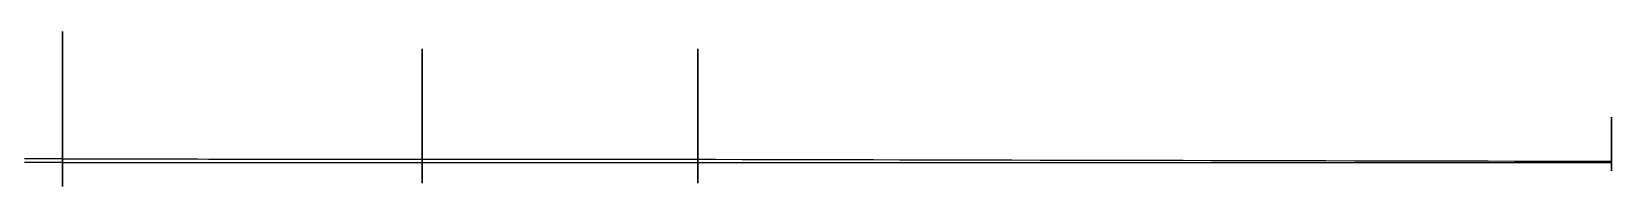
# Model space of a CAD drawing. Header units: metres. Extents: x -0.45 to 0.6, y -0.45 to 0.6.
# Drawn here: x -0.2293 to 0, y -0.4495 to -0.4271 of the extents above; entities that cross this region are included whole.
import ezdxf

# ---------------------------------------------------------------- set-up
doc = ezdxf.new("R2010")
doc.units = ezdxf.units.M

msp = doc.modelspace()

# ---------------------------------------------------------------- linework, layer by layer
at = {"layer": 'LAV-1 main body_Surf[0]_v3', "color": 0}
for points in [[(-0.224784, -0.446094, 0), (-0.224784, -0.446094, 0), (-0.224784, -0.446094, 0), (-0.224784, -0.446094, 0), (-0.224784, -0.446094, 0), (-0.224784, -0.446094, 0), (-0.224784, -0.446094, 0), (-0.224784, -0.446094, 0), (-0.224784, -0.446094, 0), (-0.224784, -0.445353, 0), (-0.224784, -0.445391, 0), (-0.224784, -0.445866, 0), (-0.224784, -0.446655, 0), (-0.224784, -0.447669, 0), (-0.224784, -0.448764, 0), (-0.224784, -0.449546, 0), (-0.224784, -0.445556, 0), (-0.224784, -0.445556, 0), (-0.224784, -0.445556, 0), (-0.224784, -0.445556, 0), (-0.224784, -0.445556, 0), (-0.224784, -0.445556, 0), (-0.224784, -0.445556, 0), (-0.224784, -0.445556, 0), (-0.224784, -0.445556, 0), (-0.224784, -0.445556, 0), (-0.224784, -0.445556, 0), (-0.224784, -0.445556, 0), (-0.224784, -0.445556, 0), (-0.224784, -0.445556, 0), (-0.224784, -0.445556, 0), (-0.224784, -0.445556, 0), (-0.224784, -0.445556, 0), (-0.224784, -0.433209, 0), (-0.224784, -0.428481, 0), (-0.224784, -0.427134, 0), (-0.224784, -0.428722, 0), (-0.224784, -0.432327, 0), (-0.224784, -0.436763, 0), (-0.224784, -0.441441, 0), (-0.224784, -0.446094, 0), (-0.224784, -0.446094, 0), (-0.224784, -0.446094, 0), (-0.224784, -0.446094, 0), (-0.224784, -0.446094, 0), (-0.224784, -0.446094, 0), (-0.224784, -0.446094, 0), (-0.224784, -0.446094, 0), (-0.224784, -0.446094, 0), (-0.224784, -0.446094, 0), (-0.224784, -0.446094, 0), (-0.224784, -0.446094, 0), (-0.224784, -0.446094, 0)], [(-0.224784, -0.446094, 0), (-0.224784, -0.446094, 0), (-0.224784, -0.446094, 0), (-0.224784, -0.446094, 0), (-0.224784, -0.446094, 0), (-0.224784, -0.446094, 0), (-0.224784, -0.446094, 0), (-0.224784, -0.446094, 0), (-0.224784, -0.446094, 0), (-0.224784, -0.443397, 0), (-0.224784, -0.441077, 0), (-0.224784, -0.439096, 0), (-0.224784, -0.437688, 0), (-0.224784, -0.437402, 0), (-0.224784, -0.438623, 0), (-0.224784, -0.441377, 0), (-0.224784, -0.445556, 0), (-0.224784, -0.445556, 0), (-0.224784, -0.445556, 0), (-0.224784, -0.445556, 0), (-0.224784, -0.445556, 0), (-0.224784, -0.445556, 0), (-0.224784, -0.445556, 0), (-0.224784, -0.445556, 0), (-0.224784, -0.445556, 0), (-0.224784, -0.445556, 0), (-0.224784, -0.445556, 0), (-0.224784, -0.445556, 0), (-0.224784, -0.445556, 0), (-0.224784, -0.445556, 0), (-0.224784, -0.445556, 0), (-0.224784, -0.445556, 0), (-0.224784, -0.445556, 0), (-0.224784, -0.441377, 0), (-0.224784, -0.438623, 0), (-0.224784, -0.437402, 0), (-0.224784, -0.437688, 0), (-0.224784, -0.439096, 0), (-0.224784, -0.441077, 0), (-0.224784, -0.443397, 0), (-0.224784, -0.446094, 0), (-0.224784, -0.446094, 0), (-0.224784, -0.446094, 0), (-0.224784, -0.446094, 0), (-0.224784, -0.446094, 0), (-0.224784, -0.446094, 0), (-0.224784, -0.446094, 0), (-0.224784, -0.446094, 0), (-0.224784, -0.446094, 0), (-0.224784, -0.446094, 0), (-0.224784, -0.446094, 0), (-0.224784, -0.446094, 0), (-0.224784, -0.446094, 0)], [(-0.224784, -0.445556, 0), (-0.224784, -0.445556, 0), (-0.224784, -0.445556, 0), (-0.224784, -0.445556, 0), (-0.224784, -0.445556, 0), (-0.224784, -0.445556, 0), (-0.224784, -0.445556, 0), (-0.224784, -0.445556, 0), (-0.224784, -0.445556, 0), (-0.224914, -0.445556, 0), (-0.225045, -0.445556, 0), (-0.225175, -0.445556, 0), (-0.225306, -0.445556, 0), (-0.225436, -0.445556, 0), (-0.225567, -0.445556, 0), (-0.225697, -0.445556, 0), (-0.225827, -0.445556, 0), (-0.227327, -0.445557, 0), (-0.228827, -0.445557, 0), (-0.230327, -0.445558, 0)], [(-0.224784, -0.445556, 0), (-0.224784, -0.445556, 0), (-0.224784, -0.445556, 0), (-0.224784, -0.445556, 0), (-0.224784, -0.445556, 0), (-0.224784, -0.445556, 0), (-0.224784, -0.445556, 0), (-0.224784, -0.445556, 0), (-0.224784, -0.445556, 0), (-0.224914, -0.445556, 0), (-0.225045, -0.445556, 0), (-0.225175, -0.445556, 0), (-0.225306, -0.445556, 0), (-0.225436, -0.445556, 0), (-0.225567, -0.445556, 0), (-0.225697, -0.445556, 0), (-0.225827, -0.445556, 0), (-0.227327, -0.445557, 0), (-0.228827, -0.445557, 0), (-0.230327, -0.445558, 0)], [(-0.224784, -0.445556, 0), (-0.224784, -0.445556, 0), (-0.224784, -0.445556, 0), (-0.224784, -0.445556, 0), (-0.224784, -0.445556, 0), (-0.224784, -0.445556, 0), (-0.224784, -0.445556, 0), (-0.224784, -0.445556, 0), (-0.224784, -0.445556, 0), (-0.224914, -0.445556, 0), (-0.225045, -0.445556, 0), (-0.225175, -0.445556, 0), (-0.225306, -0.445556, 0), (-0.225436, -0.445556, 0), (-0.225567, -0.445556, 0), (-0.225697, -0.445556, 0), (-0.225827, -0.445556, 0), (-0.227327, -0.445557, 0), (-0.228827, -0.445557, 0), (-0.230327, -0.445558, 0)], [(-0.224784, -0.446094, 0), (-0.224784, -0.446094, 0), (-0.224784, -0.446094, 0), (-0.224784, -0.446094, 0), (-0.224784, -0.446094, 0), (-0.224784, -0.446094, 0), (-0.224784, -0.446094, 0), (-0.224784, -0.446094, 0), (-0.224784, -0.446094, 0), (-0.224914, -0.446094, 0), (-0.225045, -0.446094, 0), (-0.225175, -0.446094, 0), (-0.225306, -0.446094, 0), (-0.225436, -0.446094, 0), (-0.225567, -0.446094, 0), (-0.225697, -0.446094, 0), (-0.225827, -0.446094, 0), (-0.227327, -0.446094, 0), (-0.228827, -0.446094, 0), (-0.230327, -0.446094, 0)], [(-0.224784, -0.446094, 0), (-0.224784, -0.446094, 0), (-0.224784, -0.446094, 0), (-0.224784, -0.446094, 0), (-0.224784, -0.446094, 0), (-0.224784, -0.446094, 0), (-0.224784, -0.446094, 0), (-0.224784, -0.446094, 0), (-0.224784, -0.446094, 0), (-0.224914, -0.446094, 0), (-0.225045, -0.446094, 0), (-0.225175, -0.446094, 0), (-0.225306, -0.446094, 0), (-0.225436, -0.446094, 0), (-0.225567, -0.446094, 0), (-0.225697, -0.446094, 0), (-0.225827, -0.446094, 0), (-0.227327, -0.446094, 0), (-0.228827, -0.446094, 0), (-0.230327, -0.446094, 0)], [(-0.224784, -0.446094, 0), (-0.224784, -0.446094, 0), (-0.224784, -0.446094, 0), (-0.224784, -0.446094, 0), (-0.224784, -0.446094, 0), (-0.224784, -0.446094, 0), (-0.224784, -0.446094, 0), (-0.224784, -0.446094, 0), (-0.224784, -0.446094, 0), (-0.224914, -0.446094, 0), (-0.225045, -0.446094, 0), (-0.225175, -0.446094, 0), (-0.225306, -0.446094, 0), (-0.225436, -0.446094, 0), (-0.225567, -0.446094, 0), (-0.225697, -0.446094, 0), (-0.225827, -0.446094, 0), (-0.227327, -0.446094, 0), (-0.228827, -0.446094, 0), (-0.230327, -0.446094, 0)], [(-0.224784, -0.446094, 0), (-0.224784, -0.446094, 0), (-0.224784, -0.446094, 0), (-0.224784, -0.446094, 0), (-0.224784, -0.446094, 0), (-0.224784, -0.446094, 0), (-0.224784, -0.446094, 0), (-0.224784, -0.446094, 0), (-0.224784, -0.446094, 0), (-0.224914, -0.446094, 0), (-0.225045, -0.446094, 0), (-0.225175, -0.446094, 0), (-0.225306, -0.446094, 0), (-0.225436, -0.446094, 0), (-0.225567, -0.446094, 0), (-0.225697, -0.446094, 0), (-0.225827, -0.446094, 0), (-0.227327, -0.446094, 0), (-0.228827, -0.446094, 0), (-0.230327, -0.446094, 0)]]:
    msp.add_polyline3d(points, dxfattribs=at)
at = {"layer": 'LAV-1 main body_Surf[1]_v3', "color": 0}
for points in [[(-0.224784, -0.446094, 0), (-0.224784, -0.446094, 0), (-0.224784, -0.446094, 0), (-0.224784, -0.446094, 0), (-0.224784, -0.446094, 0), (-0.224784, -0.446094, 0), (-0.224784, -0.446094, 0), (-0.224784, -0.446094, 0), (-0.224784, -0.446094, 0), (-0.224784, -0.445353, 0), (-0.224784, -0.445391, 0), (-0.224784, -0.445866, 0), (-0.224784, -0.446655, 0), (-0.224784, -0.447669, 0), (-0.224784, -0.448764, 0), (-0.224784, -0.449546, 0), (-0.224784, -0.445556, 0), (-0.224784, -0.445556, 0), (-0.224784, -0.445556, 0), (-0.224784, -0.445556, 0), (-0.224784, -0.445556, 0), (-0.224784, -0.445556, 0), (-0.224784, -0.445556, 0), (-0.224784, -0.445556, 0), (-0.224784, -0.445556, 0), (-0.224784, -0.445556, 0), (-0.224784, -0.445556, 0), (-0.224784, -0.445556, 0), (-0.224784, -0.445556, 0), (-0.224784, -0.445556, 0), (-0.224784, -0.445556, 0), (-0.224784, -0.445556, 0), (-0.224784, -0.445556, 0), (-0.224784, -0.433209, 0), (-0.224784, -0.428481, 0), (-0.224784, -0.427134, 0), (-0.224784, -0.428722, 0), (-0.224784, -0.432327, 0), (-0.224784, -0.436763, 0), (-0.224784, -0.441441, 0), (-0.224784, -0.446094, 0), (-0.224784, -0.446094, 0), (-0.224784, -0.446094, 0), (-0.224784, -0.446094, 0), (-0.224784, -0.446094, 0), (-0.224784, -0.446094, 0), (-0.224784, -0.446094, 0), (-0.224784, -0.446094, 0), (-0.224784, -0.446094, 0), (-0.224784, -0.446094, 0), (-0.224784, -0.446094, 0), (-0.224784, -0.446094, 0), (-0.224784, -0.446094, 0)], [(-0.17261, -0.446094, 0), (-0.17261, -0.446094, 0), (-0.17261, -0.446094, 0), (-0.17261, -0.446094, 0), (-0.17261, -0.446094, 0), (-0.17261, -0.446094, 0), (-0.17261, -0.446094, 0), (-0.17261, -0.446094, 0), (-0.17261, -0.446094, 0), (-0.17261, -0.44545, 0), (-0.17261, -0.445483, 0), (-0.17261, -0.445895, 0), (-0.17261, -0.446582, 0), (-0.17261, -0.447464, 0), (-0.17261, -0.448416, 0), (-0.17261, -0.449096, 0), (-0.17261, -0.445626, 0), (-0.17261, -0.445626, 0), (-0.17261, -0.445626, 0), (-0.17261, -0.445626, 0), (-0.17261, -0.445626, 0), (-0.17261, -0.445626, 0), (-0.17261, -0.445626, 0), (-0.17261, -0.445626, 0), (-0.17261, -0.445626, 0), (-0.17261, -0.445626, 0), (-0.17261, -0.445626, 0), (-0.17261, -0.445626, 0), (-0.17261, -0.445626, 0), (-0.17261, -0.445626, 0), (-0.17261, -0.445626, 0), (-0.17261, -0.445626, 0), (-0.17261, -0.445626, 0), (-0.17261, -0.434889, 0), (-0.17261, -0.430779, 0), (-0.17261, -0.429607, 0), (-0.17261, -0.430988, 0), (-0.17261, -0.434123, 0), (-0.17261, -0.43798, 0), (-0.17261, -0.442048, 0), (-0.17261, -0.446094, 0), (-0.17261, -0.446094, 0), (-0.17261, -0.446094, 0), (-0.17261, -0.446094, 0), (-0.17261, -0.446094, 0), (-0.17261, -0.446094, 0), (-0.17261, -0.446094, 0), (-0.17261, -0.446094, 0), (-0.17261, -0.446094, 0)], [(-0.13261, -0.446094, 0), (-0.13261, -0.446094, 0), (-0.13261, -0.446094, 0), (-0.13261, -0.446094, 0), (-0.13261, -0.446094, 0), (-0.13261, -0.446094, 0), (-0.13261, -0.446094, 0), (-0.13261, -0.446094, 0), (-0.13261, -0.446094, 0), (-0.13261, -0.44545, 0), (-0.13261, -0.445483, 0), (-0.13261, -0.445895, 0), (-0.13261, -0.446582, 0), (-0.13261, -0.447464, 0), (-0.13261, -0.448416, 0), (-0.13261, -0.449096, 0), (-0.13261, -0.445626, 0), (-0.13261, -0.445626, 0), (-0.13261, -0.445626, 0), (-0.13261, -0.445626, 0), (-0.13261, -0.445626, 0), (-0.13261, -0.445626, 0), (-0.13261, -0.445626, 0), (-0.13261, -0.445626, 0), (-0.13261, -0.445626, 0), (-0.13261, -0.445626, 0), (-0.13261, -0.445626, 0), (-0.13261, -0.445626, 0), (-0.13261, -0.445626, 0), (-0.13261, -0.445626, 0), (-0.13261, -0.445626, 0), (-0.13261, -0.445626, 0), (-0.13261, -0.445626, 0), (-0.13261, -0.434889, 0), (-0.13261, -0.430779, 0), (-0.13261, -0.429607, 0), (-0.13261, -0.430988, 0), (-0.13261, -0.434123, 0), (-0.13261, -0.43798, 0), (-0.13261, -0.442048, 0), (-0.13261, -0.446094, 0), (-0.13261, -0.446094, 0), (-0.13261, -0.446094, 0), (-0.13261, -0.446094, 0), (-0.13261, -0.446094, 0), (-0.13261, -0.446094, 0), (-0.13261, -0.446094, 0), (-0.13261, -0.446094, 0), (-0.13261, -0.446094, 0)], [(-0.224784, -0.446094, 0), (-0.224784, -0.446094, 0), (-0.224784, -0.446094, 0), (-0.224784, -0.446094, 0), (-0.224784, -0.446094, 0), (-0.224784, -0.446094, 0), (-0.224784, -0.446094, 0), (-0.224784, -0.446094, 0), (-0.224784, -0.446094, 0), (-0.224784, -0.443397, 0), (-0.224784, -0.441077, 0), (-0.224784, -0.439096, 0), (-0.224784, -0.437688, 0), (-0.224784, -0.437402, 0), (-0.224784, -0.438623, 0), (-0.224784, -0.441377, 0), (-0.224784, -0.445556, 0), (-0.224784, -0.445556, 0), (-0.224784, -0.445556, 0), (-0.224784, -0.445556, 0), (-0.224784, -0.445556, 0), (-0.224784, -0.445556, 0), (-0.224784, -0.445556, 0), (-0.224784, -0.445556, 0), (-0.224784, -0.445556, 0), (-0.224784, -0.445556, 0), (-0.224784, -0.445556, 0), (-0.224784, -0.445556, 0), (-0.224784, -0.445556, 0), (-0.224784, -0.445556, 0), (-0.224784, -0.445556, 0), (-0.224784, -0.445556, 0), (-0.224784, -0.445556, 0), (-0.224784, -0.441377, 0), (-0.224784, -0.438623, 0), (-0.224784, -0.437402, 0), (-0.224784, -0.437688, 0), (-0.224784, -0.439096, 0), (-0.224784, -0.441077, 0), (-0.224784, -0.443397, 0), (-0.224784, -0.446094, 0), (-0.224784, -0.446094, 0), (-0.224784, -0.446094, 0), (-0.224784, -0.446094, 0), (-0.224784, -0.446094, 0), (-0.224784, -0.446094, 0), (-0.224784, -0.446094, 0), (-0.224784, -0.446094, 0), (-0.224784, -0.446094, 0), (-0.224784, -0.446094, 0), (-0.224784, -0.446094, 0), (-0.224784, -0.446094, 0), (-0.224784, -0.446094, 0)], [(0, -0.446094, 0), (0, -0.446094, 0), (0, -0.446094, 0), (0, -0.446094, 0), (0, -0.446094, 0), (0, -0.446094, 0), (0, -0.446094, 0), (0, -0.446094, 0), (0, -0.446094, 0), (0, -0.445837, 0), (0, -0.44585, 0), (0, -0.446015, 0), (0, -0.446289, 0), (0, -0.446642, 0), (0, -0.447023, 0), (0, -0.447295, 0), (0, -0.445907, 0), (0, -0.445907, 0), (0, -0.445907, 0), (0, -0.445907, 0), (0, -0.445907, 0), (0, -0.445907, 0), (0, -0.445907, 0), (0, -0.445907, 0), (0, -0.445907, 0), (0, -0.445907, 0), (0, -0.445907, 0), (0, -0.445907, 0), (0, -0.445907, 0), (0, -0.445907, 0), (0, -0.445907, 0), (0, -0.445907, 0), (0, -0.445907, 0), (0, -0.441612, 0), (0, -0.439968, 0), (0, -0.4395, 0), (0, -0.440052, 0), (0, -0.441306, 0), (0, -0.442849, 0), (0, -0.444476, 0), (0, -0.446094, 0), (0, -0.446094, 0), (0, -0.446094, 0), (0, -0.446094, 0), (0, -0.446094, 0), (0, -0.446094, 0), (0, -0.446094, 0), (0, -0.446094, 0), (0, -0.446094, 0)], [(0, -0.446094, 0), (0, -0.446094, 0), (0, -0.446094, 0), (0, -0.446094, 0), (0, -0.446094, 0), (0, -0.446094, 0), (0, -0.446094, 0), (0, -0.446094, 0), (0, -0.446094, 0), (0, -0.445156, 0), (0, -0.444349, 0), (0, -0.44366, 0), (0, -0.443171, 0), (0, -0.443071, 0), (0, -0.443496, 0), (0, -0.444454, 0), (0, -0.445907, 0), (0, -0.445907, 0), (0, -0.445907, 0), (0, -0.445907, 0), (0, -0.445907, 0), (0, -0.445907, 0), (0, -0.445907, 0), (0, -0.445907, 0), (0, -0.445907, 0), (0, -0.445907, 0), (0, -0.445907, 0), (0, -0.445907, 0), (0, -0.445907, 0), (0, -0.445907, 0), (0, -0.445907, 0), (0, -0.445907, 0), (0, -0.445907, 0), (0, -0.444454, 0), (0, -0.443496, 0), (0, -0.443071, 0), (0, -0.443171, 0), (0, -0.44366, 0), (0, -0.444349, 0), (0, -0.445156, 0), (0, -0.446094, 0), (0, -0.446094, 0), (0, -0.446094, 0), (0, -0.446094, 0), (0, -0.446094, 0), (0, -0.446094, 0), (0, -0.446094, 0), (0, -0.446094, 0), (0, -0.446094, 0)], [(-0.224784, -0.445556, 0), (-0.224784, -0.445556, 0), (-0.224784, -0.445556, 0), (-0.224784, -0.445556, 0), (-0.224784, -0.445556, 0), (-0.224784, -0.445556, 0), (-0.224784, -0.445556, 0), (-0.224784, -0.445556, 0), (-0.224784, -0.445556, 0), (-0.224653, -0.445556, 0), (-0.224523, -0.445556, 0), (-0.224393, -0.445556, 0), (-0.224262, -0.445556, 0), (-0.224132, -0.445556, 0), (-0.224001, -0.445556, 0), (-0.223871, -0.445556, 0), (-0.22374, -0.445556, 0), (-0.22224, -0.445557, 0), (-0.22074, -0.445557, 0), (-0.21924, -0.445558, 0), (-0.21774, -0.445559, 0), (-0.21624, -0.445561, 0), (-0.21474, -0.445563, 0), (-0.21324, -0.445565, 0), (-0.21174, -0.445567, 0), (-0.21011, -0.44557, 0), (-0.20848, -0.445574, 0), (-0.206849, -0.445577, 0), (-0.205219, -0.445581, 0), (-0.203588, -0.445585, 0), (-0.201958, -0.445589, 0), (-0.200327, -0.445593, 0), (-0.198697, -0.445597, 0), (-0.197067, -0.4456, 0), (-0.195436, -0.445604, 0), (-0.193806, -0.445607, 0), (-0.192175, -0.44561, 0), (-0.190545, -0.445613, 0), (-0.188914, -0.445615, 0), (-0.187284, -0.445618, 0), (-0.185653, -0.44562, 0), (-0.184153, -0.445621, 0), (-0.182653, -0.445623, 0), (-0.181153, -0.445624, 0), (-0.179653, -0.445625, 0), (-0.178153, -0.445625, 0), (-0.176653, -0.445626, 0), (-0.175153, -0.445626, 0), (-0.173653, -0.445626, 0), (-0.173523, -0.445626, 0), (-0.173393, -0.445626, 0), (-0.173262, -0.445626, 0), (-0.173132, -0.445626, 0), (-0.173001, -0.445626, 0), (-0.172871, -0.445626, 0), (-0.17274, -0.445626, 0), (-0.17261, -0.445626, 0), (-0.17251, -0.445626, 0), (-0.17241, -0.445626, 0), (-0.17231, -0.445626, 0), (-0.17221, -0.445626, 0), (-0.17211, -0.445626, 0), (-0.17201, -0.445626, 0), (-0.17191, -0.445626, 0), (-0.17181, -0.445626, 0), (-0.17066, -0.445626, 0), (-0.16951, -0.445626, 0), (-0.16836, -0.445626, 0), (-0.16721, -0.445626, 0), (-0.16606, -0.445626, 0), (-0.16491, -0.445626, 0), (-0.16376, -0.445626, 0), (-0.16261, -0.445626, 0), (-0.16136, -0.445626, 0), (-0.16011, -0.445626, 0), (-0.15886, -0.445626, 0), (-0.15761, -0.445626, 0), (-0.15636, -0.445626, 0), (-0.15511, -0.445626, 0), (-0.15386, -0.445626, 0), (-0.15261, -0.445626, 0), (-0.15136, -0.445626, 0), (-0.15011, -0.445626, 0), (-0.14886, -0.445626, 0), (-0.14761, -0.445626, 0), (-0.14636, -0.445626, 0), (-0.14511, -0.445626, 0), (-0.14386, -0.445626, 0), (-0.14261, -0.445626, 0), (-0.14146, -0.445626, 0), (-0.14031, -0.445626, 0), (-0.13916, -0.445626, 0), (-0.13801, -0.445626, 0), (-0.13686, -0.445626, 0), (-0.13571, -0.445626, 0), (-0.13456, -0.445626, 0), (-0.13341, -0.445626, 0), (-0.13331, -0.445626, 0), (-0.13321, -0.445626, 0), (-0.13311, -0.445626, 0), (-0.13301, -0.445626, 0), (-0.13291, -0.445626, 0), (-0.13281, -0.445626, 0), (-0.13271, -0.445626, 0), (-0.13261, -0.445626, 0), (-0.132278, -0.445627, 0), (-0.131947, -0.445628, 0), (-0.131615, -0.445629, 0), (-0.131284, -0.445629, 0), (-0.130952, -0.44563, 0), (-0.130621, -0.445631, 0), (-0.130289, -0.445631, 0), (-0.129958, -0.445632, 0), (-0.126145, -0.44564, 0), (-0.122333, -0.445648, 0), (-0.11852, -0.445656, 0), (-0.114708, -0.445664, 0), (-0.110895, -0.445672, 0), (-0.107083, -0.44568, 0), (-0.10327, -0.445689, 0), (-0.099458, -0.445697, 0), (-0.095313, -0.445705, 0), (-0.091169, -0.445714, 0), (-0.087025, -0.445723, 0), (-0.082881, -0.445732, 0), (-0.078737, -0.44574, 0), (-0.074593, -0.445749, 0), (-0.070449, -0.445758, 0), (-0.066305, -0.445767, 0), (-0.062161, -0.445776, 0), (-0.058017, -0.445784, 0), (-0.053873, -0.445793, 0), (-0.049729, -0.445802, 0), (-0.045585, -0.445811, 0), (-0.041441, -0.445819, 0), (-0.037297, -0.445828, 0), (-0.033153, -0.445837, 0), (-0.02934, -0.445845, 0), (-0.025527, -0.445853, 0), (-0.021715, -0.445861, 0), (-0.017902, -0.445869, 0), (-0.01409, -0.445877, 0), (-0.010277, -0.445885, 0), (-0.006465, -0.445894, 0), (-0.002652, -0.445902, 0), (-0.002321, -0.445902, 0), (-0.001989, -0.445903, 0), (-0.001658, -0.445904, 0), (-0.001326, -0.445904, 0), (-0.000995, -0.445905, 0), (-0.000663, -0.445906, 0), (-0.000332, -0.445907, 0), (0, -0.445907, 0), (0, -0.445907, 0), (0, -0.445907, 0), (0, -0.445907, 0), (0, -0.445907, 0), (0, -0.445907, 0), (0, -0.445907, 0), (0, -0.445907, 0), (0, -0.445907, 0)], [(-0.224784, -0.445556, 0), (-0.224784, -0.445556, 0), (-0.224784, -0.445556, 0), (-0.224784, -0.445556, 0), (-0.224784, -0.445556, 0), (-0.224784, -0.445556, 0), (-0.224784, -0.445556, 0), (-0.224784, -0.445556, 0), (-0.224784, -0.445556, 0), (-0.224653, -0.445556, 0), (-0.224523, -0.445556, 0), (-0.224393, -0.445556, 0), (-0.224262, -0.445556, 0), (-0.224132, -0.445556, 0), (-0.224001, -0.445556, 0), (-0.223871, -0.445556, 0), (-0.22374, -0.445556, 0), (-0.22224, -0.445557, 0), (-0.22074, -0.445557, 0), (-0.21924, -0.445558, 0), (-0.21774, -0.445559, 0), (-0.21624, -0.445561, 0), (-0.21474, -0.445563, 0), (-0.21324, -0.445565, 0), (-0.21174, -0.445567, 0), (-0.21011, -0.44557, 0), (-0.20848, -0.445574, 0), (-0.206849, -0.445577, 0), (-0.205219, -0.445581, 0), (-0.203588, -0.445585, 0), (-0.201958, -0.445589, 0), (-0.200327, -0.445593, 0), (-0.198697, -0.445597, 0), (-0.197067, -0.4456, 0), (-0.195436, -0.445604, 0), (-0.193806, -0.445607, 0), (-0.192175, -0.44561, 0), (-0.190545, -0.445613, 0), (-0.188914, -0.445615, 0), (-0.187284, -0.445618, 0), (-0.185653, -0.44562, 0), (-0.184153, -0.445621, 0), (-0.182653, -0.445623, 0), (-0.181153, -0.445624, 0), (-0.179653, -0.445625, 0), (-0.178153, -0.445625, 0), (-0.176653, -0.445626, 0), (-0.175153, -0.445626, 0), (-0.173653, -0.445626, 0), (-0.173523, -0.445626, 0), (-0.173393, -0.445626, 0), (-0.173262, -0.445626, 0), (-0.173132, -0.445626, 0), (-0.173001, -0.445626, 0), (-0.172871, -0.445626, 0), (-0.17274, -0.445626, 0), (-0.17261, -0.445626, 0), (-0.17251, -0.445626, 0), (-0.17241, -0.445626, 0), (-0.17231, -0.445626, 0), (-0.17221, -0.445626, 0), (-0.17211, -0.445626, 0), (-0.17201, -0.445626, 0), (-0.17191, -0.445626, 0), (-0.17181, -0.445626, 0), (-0.17066, -0.445626, 0), (-0.16951, -0.445626, 0), (-0.16836, -0.445626, 0), (-0.16721, -0.445626, 0), (-0.16606, -0.445626, 0), (-0.16491, -0.445626, 0), (-0.16376, -0.445626, 0), (-0.16261, -0.445626, 0), (-0.16136, -0.445626, 0), (-0.16011, -0.445626, 0), (-0.15886, -0.445626, 0), (-0.15761, -0.445626, 0), (-0.15636, -0.445626, 0), (-0.15511, -0.445626, 0), (-0.15386, -0.445626, 0), (-0.15261, -0.445626, 0), (-0.15136, -0.445626, 0), (-0.15011, -0.445626, 0), (-0.14886, -0.445626, 0), (-0.14761, -0.445626, 0), (-0.14636, -0.445626, 0), (-0.14511, -0.445626, 0), (-0.14386, -0.445626, 0), (-0.14261, -0.445626, 0), (-0.14146, -0.445626, 0), (-0.14031, -0.445626, 0), (-0.13916, -0.445626, 0), (-0.13801, -0.445626, 0), (-0.13686, -0.445626, 0), (-0.13571, -0.445626, 0), (-0.13456, -0.445626, 0), (-0.13341, -0.445626, 0), (-0.13331, -0.445626, 0), (-0.13321, -0.445626, 0), (-0.13311, -0.445626, 0), (-0.13301, -0.445626, 0), (-0.13291, -0.445626, 0), (-0.13281, -0.445626, 0), (-0.13271, -0.445626, 0), (-0.13261, -0.445626, 0), (-0.132278, -0.445627, 0), (-0.131947, -0.445628, 0), (-0.131615, -0.445629, 0), (-0.131284, -0.445629, 0), (-0.130952, -0.44563, 0), (-0.130621, -0.445631, 0), (-0.130289, -0.445631, 0), (-0.129958, -0.445632, 0), (-0.126145, -0.44564, 0), (-0.122333, -0.445648, 0), (-0.11852, -0.445656, 0), (-0.114708, -0.445664, 0), (-0.110895, -0.445672, 0), (-0.107083, -0.44568, 0), (-0.10327, -0.445689, 0), (-0.099458, -0.445697, 0), (-0.095313, -0.445705, 0), (-0.091169, -0.445714, 0), (-0.087025, -0.445723, 0), (-0.082881, -0.445732, 0), (-0.078737, -0.44574, 0), (-0.074593, -0.445749, 0), (-0.070449, -0.445758, 0), (-0.066305, -0.445767, 0), (-0.062161, -0.445776, 0), (-0.058017, -0.445784, 0), (-0.053873, -0.445793, 0), (-0.049729, -0.445802, 0), (-0.045585, -0.445811, 0), (-0.041441, -0.445819, 0), (-0.037297, -0.445828, 0), (-0.033153, -0.445837, 0), (-0.02934, -0.445845, 0), (-0.025527, -0.445853, 0), (-0.021715, -0.445861, 0), (-0.017902, -0.445869, 0), (-0.01409, -0.445877, 0), (-0.010277, -0.445885, 0), (-0.006465, -0.445894, 0), (-0.002652, -0.445902, 0), (-0.002321, -0.445902, 0), (-0.001989, -0.445903, 0), (-0.001658, -0.445904, 0), (-0.001326, -0.445904, 0), (-0.000995, -0.445905, 0), (-0.000663, -0.445906, 0), (-0.000332, -0.445907, 0), (0, -0.445907, 0), (0, -0.445907, 0), (0, -0.445907, 0), (0, -0.445907, 0), (0, -0.445907, 0), (0, -0.445907, 0), (0, -0.445907, 0), (0, -0.445907, 0), (0, -0.445907, 0)], [(-0.224784, -0.445556, 0), (-0.224784, -0.445556, 0), (-0.224784, -0.445556, 0), (-0.224784, -0.445556, 0), (-0.224784, -0.445556, 0), (-0.224784, -0.445556, 0), (-0.224784, -0.445556, 0), (-0.224784, -0.445556, 0), (-0.224784, -0.445556, 0), (-0.224653, -0.445556, 0), (-0.224523, -0.445556, 0), (-0.224393, -0.445556, 0), (-0.224262, -0.445556, 0), (-0.224132, -0.445556, 0), (-0.224001, -0.445556, 0), (-0.223871, -0.445556, 0), (-0.22374, -0.445556, 0), (-0.22224, -0.445557, 0), (-0.22074, -0.445557, 0), (-0.21924, -0.445558, 0), (-0.21774, -0.445559, 0), (-0.21624, -0.445561, 0), (-0.21474, -0.445563, 0), (-0.21324, -0.445565, 0), (-0.21174, -0.445567, 0), (-0.21011, -0.44557, 0), (-0.20848, -0.445574, 0), (-0.206849, -0.445577, 0), (-0.205219, -0.445581, 0), (-0.203588, -0.445585, 0), (-0.201958, -0.445589, 0), (-0.200327, -0.445593, 0), (-0.198697, -0.445597, 0), (-0.197067, -0.4456, 0), (-0.195436, -0.445604, 0), (-0.193806, -0.445607, 0), (-0.192175, -0.44561, 0), (-0.190545, -0.445613, 0), (-0.188914, -0.445615, 0), (-0.187284, -0.445618, 0), (-0.185653, -0.44562, 0), (-0.184153, -0.445621, 0), (-0.182653, -0.445623, 0), (-0.181153, -0.445624, 0), (-0.179653, -0.445625, 0), (-0.178153, -0.445625, 0), (-0.176653, -0.445626, 0), (-0.175153, -0.445626, 0), (-0.173653, -0.445626, 0), (-0.173523, -0.445626, 0), (-0.173393, -0.445626, 0), (-0.173262, -0.445626, 0), (-0.173132, -0.445626, 0), (-0.173001, -0.445626, 0), (-0.172871, -0.445626, 0), (-0.17274, -0.445626, 0), (-0.17261, -0.445626, 0), (-0.17251, -0.445626, 0), (-0.17241, -0.445626, 0), (-0.17231, -0.445626, 0), (-0.17221, -0.445626, 0), (-0.17211, -0.445626, 0), (-0.17201, -0.445626, 0), (-0.17191, -0.445626, 0), (-0.17181, -0.445626, 0), (-0.17066, -0.445626, 0), (-0.16951, -0.445626, 0), (-0.16836, -0.445626, 0), (-0.16721, -0.445626, 0), (-0.16606, -0.445626, 0), (-0.16491, -0.445626, 0), (-0.16376, -0.445626, 0), (-0.16261, -0.445626, 0), (-0.16136, -0.445626, 0), (-0.16011, -0.445626, 0), (-0.15886, -0.445626, 0), (-0.15761, -0.445626, 0), (-0.15636, -0.445626, 0), (-0.15511, -0.445626, 0), (-0.15386, -0.445626, 0), (-0.15261, -0.445626, 0), (-0.15136, -0.445626, 0), (-0.15011, -0.445626, 0), (-0.14886, -0.445626, 0), (-0.14761, -0.445626, 0), (-0.14636, -0.445626, 0), (-0.14511, -0.445626, 0), (-0.14386, -0.445626, 0), (-0.14261, -0.445626, 0), (-0.14146, -0.445626, 0), (-0.14031, -0.445626, 0), (-0.13916, -0.445626, 0), (-0.13801, -0.445626, 0), (-0.13686, -0.445626, 0), (-0.13571, -0.445626, 0), (-0.13456, -0.445626, 0), (-0.13341, -0.445626, 0), (-0.13331, -0.445626, 0), (-0.13321, -0.445626, 0), (-0.13311, -0.445626, 0), (-0.13301, -0.445626, 0), (-0.13291, -0.445626, 0), (-0.13281, -0.445626, 0), (-0.13271, -0.445626, 0), (-0.13261, -0.445626, 0), (-0.132278, -0.445627, 0), (-0.131947, -0.445628, 0), (-0.131615, -0.445629, 0), (-0.131284, -0.445629, 0), (-0.130952, -0.44563, 0), (-0.130621, -0.445631, 0), (-0.130289, -0.445631, 0), (-0.129958, -0.445632, 0), (-0.126145, -0.44564, 0), (-0.122333, -0.445648, 0), (-0.11852, -0.445656, 0), (-0.114708, -0.445664, 0), (-0.110895, -0.445672, 0), (-0.107083, -0.44568, 0), (-0.10327, -0.445689, 0), (-0.099458, -0.445697, 0), (-0.095313, -0.445705, 0), (-0.091169, -0.445714, 0), (-0.087025, -0.445723, 0), (-0.082881, -0.445732, 0), (-0.078737, -0.44574, 0), (-0.074593, -0.445749, 0), (-0.070449, -0.445758, 0), (-0.066305, -0.445767, 0), (-0.062161, -0.445776, 0), (-0.058017, -0.445784, 0), (-0.053873, -0.445793, 0), (-0.049729, -0.445802, 0), (-0.045585, -0.445811, 0), (-0.041441, -0.445819, 0), (-0.037297, -0.445828, 0), (-0.033153, -0.445837, 0), (-0.02934, -0.445845, 0), (-0.025527, -0.445853, 0), (-0.021715, -0.445861, 0), (-0.017902, -0.445869, 0), (-0.01409, -0.445877, 0), (-0.010277, -0.445885, 0), (-0.006465, -0.445894, 0), (-0.002652, -0.445902, 0), (-0.002321, -0.445902, 0), (-0.001989, -0.445903, 0), (-0.001658, -0.445904, 0), (-0.001326, -0.445904, 0), (-0.000995, -0.445905, 0), (-0.000663, -0.445906, 0), (-0.000332, -0.445907, 0), (0, -0.445907, 0), (0, -0.445907, 0), (0, -0.445907, 0), (0, -0.445907, 0), (0, -0.445907, 0), (0, -0.445907, 0), (0, -0.445907, 0), (0, -0.445907, 0), (0, -0.445907, 0)], [(-0.224784, -0.446094, 0), (-0.224784, -0.446094, 0), (-0.224784, -0.446094, 0), (-0.224784, -0.446094, 0), (-0.224784, -0.446094, 0), (-0.224784, -0.446094, 0), (-0.224784, -0.446094, 0), (-0.224784, -0.446094, 0), (-0.224784, -0.446094, 0), (-0.224653, -0.446094, 0), (-0.224523, -0.446094, 0), (-0.224393, -0.446094, 0), (-0.224262, -0.446094, 0), (-0.224132, -0.446094, 0), (-0.224001, -0.446094, 0), (-0.223871, -0.446094, 0), (-0.22374, -0.446094, 0), (-0.22224, -0.446094, 0), (-0.22074, -0.446094, 0), (-0.21924, -0.446094, 0), (-0.21774, -0.446094, 0), (-0.21624, -0.446093, 0), (-0.21474, -0.446093, 0), (-0.21324, -0.446092, 0), (-0.21174, -0.446092, 0), (-0.21011, -0.446091, 0), (-0.20848, -0.446091, 0), (-0.206849, -0.44609, 0), (-0.205219, -0.44609, 0), (-0.203588, -0.446089, 0), (-0.201958, -0.446089, 0), (-0.200327, -0.446088, 0), (-0.198697, -0.446088, 0), (-0.197067, -0.446087, 0), (-0.195436, -0.446087, 0), (-0.193806, -0.446086, 0), (-0.192175, -0.446086, 0), (-0.190545, -0.446086, 0), (-0.188914, -0.446086, 0), (-0.187284, -0.446086, 0), (-0.185653, -0.446086, 0), (-0.184153, -0.446086, 0), (-0.182653, -0.446087, 0), (-0.181153, -0.446087, 0), (-0.179653, -0.446088, 0), (-0.178153, -0.446089, 0), (-0.176653, -0.44609, 0), (-0.175153, -0.446091, 0), (-0.173653, -0.446093, 0), (-0.173523, -0.446093, 0), (-0.173393, -0.446093, 0), (-0.173262, -0.446094, 0), (-0.173132, -0.446094, 0), (-0.173001, -0.446094, 0), (-0.172871, -0.446094, 0), (-0.17274, -0.446094, 0), (-0.17261, -0.446094, 0), (-0.17251, -0.446094, 0), (-0.17241, -0.446094, 0), (-0.17231, -0.446094, 0), (-0.17221, -0.446094, 0), (-0.17211, -0.446094, 0), (-0.17201, -0.446094, 0), (-0.17191, -0.446094, 0), (-0.17181, -0.446094, 0), (-0.17066, -0.446094, 0), (-0.16951, -0.446094, 0), (-0.16836, -0.446094, 0), (-0.16721, -0.446094, 0), (-0.16606, -0.446094, 0), (-0.16491, -0.446094, 0), (-0.16376, -0.446094, 0), (-0.16261, -0.446094, 0), (-0.16136, -0.446094, 0), (-0.16011, -0.446094, 0), (-0.15886, -0.446094, 0), (-0.15761, -0.446094, 0), (-0.15636, -0.446094, 0), (-0.15511, -0.446094, 0), (-0.15386, -0.446094, 0), (-0.15261, -0.446094, 0), (-0.15136, -0.446094, 0), (-0.15011, -0.446094, 0), (-0.14886, -0.446094, 0), (-0.14761, -0.446094, 0), (-0.14636, -0.446094, 0), (-0.14511, -0.446094, 0), (-0.14386, -0.446094, 0), (-0.14261, -0.446094, 0), (-0.14146, -0.446094, 0), (-0.14031, -0.446094, 0), (-0.13916, -0.446094, 0), (-0.13801, -0.446094, 0), (-0.13686, -0.446094, 0), (-0.13571, -0.446094, 0), (-0.13456, -0.446094, 0), (-0.13341, -0.446094, 0), (-0.13331, -0.446094, 0), (-0.13321, -0.446094, 0), (-0.13311, -0.446094, 0), (-0.13301, -0.446094, 0), (-0.13291, -0.446094, 0), (-0.13281, -0.446094, 0), (-0.13271, -0.446094, 0), (-0.13261, -0.446094, 0), (-0.132278, -0.446094, 0), (-0.131947, -0.446094, 0), (-0.131615, -0.446094, 0), (-0.131284, -0.446094, 0), (-0.130952, -0.446094, 0), (-0.130621, -0.446094, 0), (-0.130289, -0.446094, 0), (-0.129958, -0.446094, 0), (-0.126145, -0.446094, 0), (-0.122333, -0.446094, 0), (-0.11852, -0.446094, 0), (-0.114708, -0.446094, 0), (-0.110895, -0.446094, 0), (-0.107083, -0.446094, 0), (-0.10327, -0.446094, 0), (-0.099457, -0.446094, 0), (-0.095313, -0.446094, 0), (-0.091169, -0.446094, 0), (-0.087025, -0.446094, 0), (-0.082881, -0.446094, 0), (-0.078737, -0.446094, 0), (-0.074593, -0.446094, 0), (-0.070449, -0.446094, 0), (-0.066305, -0.446094, 0), (-0.062161, -0.446094, 0), (-0.058017, -0.446094, 0), (-0.053873, -0.446094, 0), (-0.049729, -0.446094, 0), (-0.045585, -0.446094, 0), (-0.041441, -0.446094, 0), (-0.037297, -0.446094, 0), (-0.033153, -0.446094, 0), (-0.02934, -0.446094, 0), (-0.025527, -0.446094, 0), (-0.021715, -0.446094, 0), (-0.017902, -0.446094, 0), (-0.01409, -0.446094, 0), (-0.010277, -0.446094, 0), (-0.006465, -0.446094, 0), (-0.002652, -0.446094, 0), (-0.002321, -0.446094, 0), (-0.001989, -0.446094, 0), (-0.001658, -0.446094, 0), (-0.001326, -0.446094, 0), (-0.000995, -0.446094, 0), (-0.000663, -0.446094, 0), (-0.000332, -0.446094, 0), (0, -0.446094, 0), (0, -0.446094, 0), (0, -0.446094, 0), (0, -0.446094, 0), (0, -0.446094, 0), (0, -0.446094, 0), (0, -0.446094, 0), (0, -0.446094, 0), (0, -0.446094, 0)], [(-0.224784, -0.446094, 0), (-0.224784, -0.446094, 0), (-0.224784, -0.446094, 0), (-0.224784, -0.446094, 0), (-0.224784, -0.446094, 0), (-0.224784, -0.446094, 0), (-0.224784, -0.446094, 0), (-0.224784, -0.446094, 0), (-0.224784, -0.446094, 0), (-0.224653, -0.446094, 0), (-0.224523, -0.446094, 0), (-0.224393, -0.446094, 0), (-0.224262, -0.446094, 0), (-0.224132, -0.446094, 0), (-0.224001, -0.446094, 0), (-0.223871, -0.446094, 0), (-0.22374, -0.446094, 0), (-0.22224, -0.446094, 0), (-0.22074, -0.446094, 0), (-0.21924, -0.446094, 0), (-0.21774, -0.446094, 0), (-0.21624, -0.446093, 0), (-0.21474, -0.446093, 0), (-0.21324, -0.446092, 0), (-0.21174, -0.446092, 0), (-0.21011, -0.446091, 0), (-0.20848, -0.446091, 0), (-0.206849, -0.44609, 0), (-0.205219, -0.44609, 0), (-0.203588, -0.446089, 0), (-0.201958, -0.446089, 0), (-0.200327, -0.446088, 0), (-0.198697, -0.446088, 0), (-0.197067, -0.446087, 0), (-0.195436, -0.446087, 0), (-0.193806, -0.446086, 0), (-0.192175, -0.446086, 0), (-0.190545, -0.446086, 0), (-0.188914, -0.446086, 0), (-0.187284, -0.446086, 0), (-0.185653, -0.446086, 0), (-0.184153, -0.446086, 0), (-0.182653, -0.446087, 0), (-0.181153, -0.446087, 0), (-0.179653, -0.446088, 0), (-0.178153, -0.446089, 0), (-0.176653, -0.44609, 0), (-0.175153, -0.446091, 0), (-0.173653, -0.446093, 0), (-0.173523, -0.446093, 0), (-0.173393, -0.446093, 0), (-0.173262, -0.446094, 0), (-0.173132, -0.446094, 0), (-0.173001, -0.446094, 0), (-0.172871, -0.446094, 0), (-0.17274, -0.446094, 0), (-0.17261, -0.446094, 0), (-0.17251, -0.446094, 0), (-0.17241, -0.446094, 0), (-0.17231, -0.446094, 0), (-0.17221, -0.446094, 0), (-0.17211, -0.446094, 0), (-0.17201, -0.446094, 0), (-0.17191, -0.446094, 0), (-0.17181, -0.446094, 0), (-0.17066, -0.446094, 0), (-0.16951, -0.446094, 0), (-0.16836, -0.446094, 0), (-0.16721, -0.446094, 0), (-0.16606, -0.446094, 0), (-0.16491, -0.446094, 0), (-0.16376, -0.446094, 0), (-0.16261, -0.446094, 0), (-0.16136, -0.446094, 0), (-0.16011, -0.446094, 0), (-0.15886, -0.446094, 0), (-0.15761, -0.446094, 0), (-0.15636, -0.446094, 0), (-0.15511, -0.446094, 0), (-0.15386, -0.446094, 0), (-0.15261, -0.446094, 0), (-0.15136, -0.446094, 0), (-0.15011, -0.446094, 0), (-0.14886, -0.446094, 0), (-0.14761, -0.446094, 0), (-0.14636, -0.446094, 0), (-0.14511, -0.446094, 0), (-0.14386, -0.446094, 0), (-0.14261, -0.446094, 0), (-0.14146, -0.446094, 0), (-0.14031, -0.446094, 0), (-0.13916, -0.446094, 0), (-0.13801, -0.446094, 0), (-0.13686, -0.446094, 0), (-0.13571, -0.446094, 0), (-0.13456, -0.446094, 0), (-0.13341, -0.446094, 0), (-0.13331, -0.446094, 0), (-0.13321, -0.446094, 0), (-0.13311, -0.446094, 0), (-0.13301, -0.446094, 0), (-0.13291, -0.446094, 0), (-0.13281, -0.446094, 0), (-0.13271, -0.446094, 0), (-0.13261, -0.446094, 0), (-0.132278, -0.446094, 0), (-0.131947, -0.446094, 0), (-0.131615, -0.446094, 0), (-0.131284, -0.446094, 0), (-0.130952, -0.446094, 0), (-0.130621, -0.446094, 0), (-0.130289, -0.446094, 0), (-0.129958, -0.446094, 0), (-0.126145, -0.446094, 0), (-0.122333, -0.446094, 0), (-0.11852, -0.446094, 0), (-0.114708, -0.446094, 0), (-0.110895, -0.446094, 0), (-0.107083, -0.446094, 0), (-0.10327, -0.446094, 0), (-0.099457, -0.446094, 0), (-0.095313, -0.446094, 0), (-0.091169, -0.446094, 0), (-0.087025, -0.446094, 0), (-0.082881, -0.446094, 0), (-0.078737, -0.446094, 0), (-0.074593, -0.446094, 0), (-0.070449, -0.446094, 0), (-0.066305, -0.446094, 0), (-0.062161, -0.446094, 0), (-0.058017, -0.446094, 0), (-0.053873, -0.446094, 0), (-0.049729, -0.446094, 0), (-0.045585, -0.446094, 0), (-0.041441, -0.446094, 0), (-0.037297, -0.446094, 0), (-0.033153, -0.446094, 0), (-0.02934, -0.446094, 0), (-0.025527, -0.446094, 0), (-0.021715, -0.446094, 0), (-0.017902, -0.446094, 0), (-0.01409, -0.446094, 0), (-0.010277, -0.446094, 0), (-0.006465, -0.446094, 0), (-0.002652, -0.446094, 0), (-0.002321, -0.446094, 0), (-0.001989, -0.446094, 0), (-0.001658, -0.446094, 0), (-0.001326, -0.446094, 0), (-0.000995, -0.446094, 0), (-0.000663, -0.446094, 0), (-0.000332, -0.446094, 0), (0, -0.446094, 0), (0, -0.446094, 0), (0, -0.446094, 0), (0, -0.446094, 0), (0, -0.446094, 0), (0, -0.446094, 0), (0, -0.446094, 0), (0, -0.446094, 0), (0, -0.446094, 0)], [(-0.224784, -0.446094, 0), (-0.224784, -0.446094, 0), (-0.224784, -0.446094, 0), (-0.224784, -0.446094, 0), (-0.224784, -0.446094, 0), (-0.224784, -0.446094, 0), (-0.224784, -0.446094, 0), (-0.224784, -0.446094, 0), (-0.224784, -0.446094, 0), (-0.224653, -0.446094, 0), (-0.224523, -0.446094, 0), (-0.224393, -0.446094, 0), (-0.224262, -0.446094, 0), (-0.224132, -0.446094, 0), (-0.224001, -0.446094, 0), (-0.223871, -0.446094, 0), (-0.22374, -0.446094, 0), (-0.22224, -0.446094, 0), (-0.22074, -0.446094, 0), (-0.21924, -0.446094, 0), (-0.21774, -0.446094, 0), (-0.21624, -0.446093, 0), (-0.21474, -0.446093, 0), (-0.21324, -0.446092, 0), (-0.21174, -0.446092, 0), (-0.21011, -0.446091, 0), (-0.20848, -0.446091, 0), (-0.206849, -0.44609, 0), (-0.205219, -0.44609, 0), (-0.203588, -0.446089, 0), (-0.201958, -0.446089, 0), (-0.200327, -0.446088, 0), (-0.198697, -0.446088, 0), (-0.197067, -0.446087, 0), (-0.195436, -0.446087, 0), (-0.193806, -0.446086, 0), (-0.192175, -0.446086, 0), (-0.190545, -0.446086, 0), (-0.188914, -0.446086, 0), (-0.187284, -0.446086, 0), (-0.185653, -0.446086, 0), (-0.184153, -0.446086, 0), (-0.182653, -0.446087, 0), (-0.181153, -0.446087, 0), (-0.179653, -0.446088, 0), (-0.178153, -0.446089, 0), (-0.176653, -0.44609, 0), (-0.175153, -0.446091, 0), (-0.173653, -0.446093, 0), (-0.173523, -0.446093, 0), (-0.173393, -0.446093, 0), (-0.173262, -0.446094, 0), (-0.173132, -0.446094, 0), (-0.173001, -0.446094, 0), (-0.172871, -0.446094, 0), (-0.17274, -0.446094, 0), (-0.17261, -0.446094, 0), (-0.17251, -0.446094, 0), (-0.17241, -0.446094, 0), (-0.17231, -0.446094, 0), (-0.17221, -0.446094, 0), (-0.17211, -0.446094, 0), (-0.17201, -0.446094, 0), (-0.17191, -0.446094, 0), (-0.17181, -0.446094, 0), (-0.17066, -0.446094, 0), (-0.16951, -0.446094, 0), (-0.16836, -0.446094, 0), (-0.16721, -0.446094, 0), (-0.16606, -0.446094, 0), (-0.16491, -0.446094, 0), (-0.16376, -0.446094, 0), (-0.16261, -0.446094, 0), (-0.16136, -0.446094, 0), (-0.16011, -0.446094, 0), (-0.15886, -0.446094, 0), (-0.15761, -0.446094, 0), (-0.15636, -0.446094, 0), (-0.15511, -0.446094, 0), (-0.15386, -0.446094, 0), (-0.15261, -0.446094, 0), (-0.15136, -0.446094, 0), (-0.15011, -0.446094, 0), (-0.14886, -0.446094, 0), (-0.14761, -0.446094, 0), (-0.14636, -0.446094, 0), (-0.14511, -0.446094, 0), (-0.14386, -0.446094, 0), (-0.14261, -0.446094, 0), (-0.14146, -0.446094, 0), (-0.14031, -0.446094, 0), (-0.13916, -0.446094, 0), (-0.13801, -0.446094, 0), (-0.13686, -0.446094, 0), (-0.13571, -0.446094, 0), (-0.13456, -0.446094, 0), (-0.13341, -0.446094, 0), (-0.13331, -0.446094, 0), (-0.13321, -0.446094, 0), (-0.13311, -0.446094, 0), (-0.13301, -0.446094, 0), (-0.13291, -0.446094, 0), (-0.13281, -0.446094, 0), (-0.13271, -0.446094, 0), (-0.13261, -0.446094, 0), (-0.132278, -0.446094, 0), (-0.131947, -0.446094, 0), (-0.131615, -0.446094, 0), (-0.131284, -0.446094, 0), (-0.130952, -0.446094, 0), (-0.130621, -0.446094, 0), (-0.130289, -0.446094, 0), (-0.129958, -0.446094, 0), (-0.126145, -0.446094, 0), (-0.122333, -0.446094, 0), (-0.11852, -0.446094, 0), (-0.114708, -0.446094, 0), (-0.110895, -0.446094, 0), (-0.107083, -0.446094, 0), (-0.10327, -0.446094, 0), (-0.099457, -0.446094, 0), (-0.095313, -0.446094, 0), (-0.091169, -0.446094, 0), (-0.087025, -0.446094, 0), (-0.082881, -0.446094, 0), (-0.078737, -0.446094, 0), (-0.074593, -0.446094, 0), (-0.070449, -0.446094, 0), (-0.066305, -0.446094, 0), (-0.062161, -0.446094, 0), (-0.058017, -0.446094, 0), (-0.053873, -0.446094, 0), (-0.049729, -0.446094, 0), (-0.045585, -0.446094, 0), (-0.041441, -0.446094, 0), (-0.037297, -0.446094, 0), (-0.033153, -0.446094, 0), (-0.02934, -0.446094, 0), (-0.025527, -0.446094, 0), (-0.021715, -0.446094, 0), (-0.017902, -0.446094, 0), (-0.01409, -0.446094, 0), (-0.010277, -0.446094, 0), (-0.006465, -0.446094, 0), (-0.002652, -0.446094, 0), (-0.002321, -0.446094, 0), (-0.001989, -0.446094, 0), (-0.001658, -0.446094, 0), (-0.001326, -0.446094, 0), (-0.000995, -0.446094, 0), (-0.000663, -0.446094, 0), (-0.000332, -0.446094, 0), (0, -0.446094, 0), (0, -0.446094, 0), (0, -0.446094, 0), (0, -0.446094, 0), (0, -0.446094, 0), (0, -0.446094, 0), (0, -0.446094, 0), (0, -0.446094, 0), (0, -0.446094, 0)], [(-0.224784, -0.446094, 0), (-0.224784, -0.446094, 0), (-0.224784, -0.446094, 0), (-0.224784, -0.446094, 0), (-0.224784, -0.446094, 0), (-0.224784, -0.446094, 0), (-0.224784, -0.446094, 0), (-0.224784, -0.446094, 0), (-0.224784, -0.446094, 0), (-0.224653, -0.446094, 0), (-0.224523, -0.446094, 0), (-0.224393, -0.446094, 0), (-0.224262, -0.446094, 0), (-0.224132, -0.446094, 0), (-0.224001, -0.446094, 0), (-0.223871, -0.446094, 0), (-0.22374, -0.446094, 0), (-0.22224, -0.446094, 0), (-0.22074, -0.446094, 0), (-0.21924, -0.446094, 0), (-0.21774, -0.446094, 0), (-0.21624, -0.446093, 0), (-0.21474, -0.446093, 0), (-0.21324, -0.446092, 0), (-0.21174, -0.446092, 0), (-0.21011, -0.446091, 0), (-0.20848, -0.446091, 0), (-0.206849, -0.44609, 0), (-0.205219, -0.44609, 0), (-0.203588, -0.446089, 0), (-0.201958, -0.446089, 0), (-0.200327, -0.446088, 0), (-0.198697, -0.446088, 0), (-0.197067, -0.446087, 0), (-0.195436, -0.446087, 0), (-0.193806, -0.446086, 0), (-0.192175, -0.446086, 0), (-0.190545, -0.446086, 0), (-0.188914, -0.446086, 0), (-0.187284, -0.446086, 0), (-0.185653, -0.446086, 0), (-0.184153, -0.446086, 0), (-0.182653, -0.446087, 0), (-0.181153, -0.446087, 0), (-0.179653, -0.446088, 0), (-0.178153, -0.446089, 0), (-0.176653, -0.44609, 0), (-0.175153, -0.446091, 0), (-0.173653, -0.446093, 0), (-0.173523, -0.446093, 0), (-0.173393, -0.446093, 0), (-0.173262, -0.446094, 0), (-0.173132, -0.446094, 0), (-0.173001, -0.446094, 0), (-0.172871, -0.446094, 0), (-0.17274, -0.446094, 0), (-0.17261, -0.446094, 0), (-0.17251, -0.446094, 0), (-0.17241, -0.446094, 0), (-0.17231, -0.446094, 0), (-0.17221, -0.446094, 0), (-0.17211, -0.446094, 0), (-0.17201, -0.446094, 0), (-0.17191, -0.446094, 0), (-0.17181, -0.446094, 0), (-0.17066, -0.446094, 0), (-0.16951, -0.446094, 0), (-0.16836, -0.446094, 0), (-0.16721, -0.446094, 0), (-0.16606, -0.446094, 0), (-0.16491, -0.446094, 0), (-0.16376, -0.446094, 0), (-0.16261, -0.446094, 0), (-0.16136, -0.446094, 0), (-0.16011, -0.446094, 0), (-0.15886, -0.446094, 0), (-0.15761, -0.446094, 0), (-0.15636, -0.446094, 0), (-0.15511, -0.446094, 0), (-0.15386, -0.446094, 0), (-0.15261, -0.446094, 0), (-0.15136, -0.446094, 0), (-0.15011, -0.446094, 0), (-0.14886, -0.446094, 0), (-0.14761, -0.446094, 0), (-0.14636, -0.446094, 0), (-0.14511, -0.446094, 0), (-0.14386, -0.446094, 0), (-0.14261, -0.446094, 0), (-0.14146, -0.446094, 0), (-0.14031, -0.446094, 0), (-0.13916, -0.446094, 0), (-0.13801, -0.446094, 0), (-0.13686, -0.446094, 0), (-0.13571, -0.446094, 0), (-0.13456, -0.446094, 0), (-0.13341, -0.446094, 0), (-0.13331, -0.446094, 0), (-0.13321, -0.446094, 0), (-0.13311, -0.446094, 0), (-0.13301, -0.446094, 0), (-0.13291, -0.446094, 0), (-0.13281, -0.446094, 0), (-0.13271, -0.446094, 0), (-0.13261, -0.446094, 0), (-0.132278, -0.446094, 0), (-0.131947, -0.446094, 0), (-0.131615, -0.446094, 0), (-0.131284, -0.446094, 0), (-0.130952, -0.446094, 0), (-0.130621, -0.446094, 0), (-0.130289, -0.446094, 0), (-0.129958, -0.446094, 0), (-0.126145, -0.446094, 0), (-0.122333, -0.446094, 0), (-0.11852, -0.446094, 0), (-0.114708, -0.446094, 0), (-0.110895, -0.446094, 0), (-0.107083, -0.446094, 0), (-0.10327, -0.446094, 0), (-0.099457, -0.446094, 0), (-0.095313, -0.446094, 0), (-0.091169, -0.446094, 0), (-0.087025, -0.446094, 0), (-0.082881, -0.446094, 0), (-0.078737, -0.446094, 0), (-0.074593, -0.446094, 0), (-0.070449, -0.446094, 0), (-0.066305, -0.446094, 0), (-0.062161, -0.446094, 0), (-0.058017, -0.446094, 0), (-0.053873, -0.446094, 0), (-0.049729, -0.446094, 0), (-0.045585, -0.446094, 0), (-0.041441, -0.446094, 0), (-0.037297, -0.446094, 0), (-0.033153, -0.446094, 0), (-0.02934, -0.446094, 0), (-0.025527, -0.446094, 0), (-0.021715, -0.446094, 0), (-0.017902, -0.446094, 0), (-0.01409, -0.446094, 0), (-0.010277, -0.446094, 0), (-0.006465, -0.446094, 0), (-0.002652, -0.446094, 0), (-0.002321, -0.446094, 0), (-0.001989, -0.446094, 0), (-0.001658, -0.446094, 0), (-0.001326, -0.446094, 0), (-0.000995, -0.446094, 0), (-0.000663, -0.446094, 0), (-0.000332, -0.446094, 0), (0, -0.446094, 0), (0, -0.446094, 0), (0, -0.446094, 0), (0, -0.446094, 0), (0, -0.446094, 0), (0, -0.446094, 0), (0, -0.446094, 0), (0, -0.446094, 0), (0, -0.446094, 0)]]:
    msp.add_polyline3d(points, dxfattribs=at)

doc.saveas('drawing.dxf')
